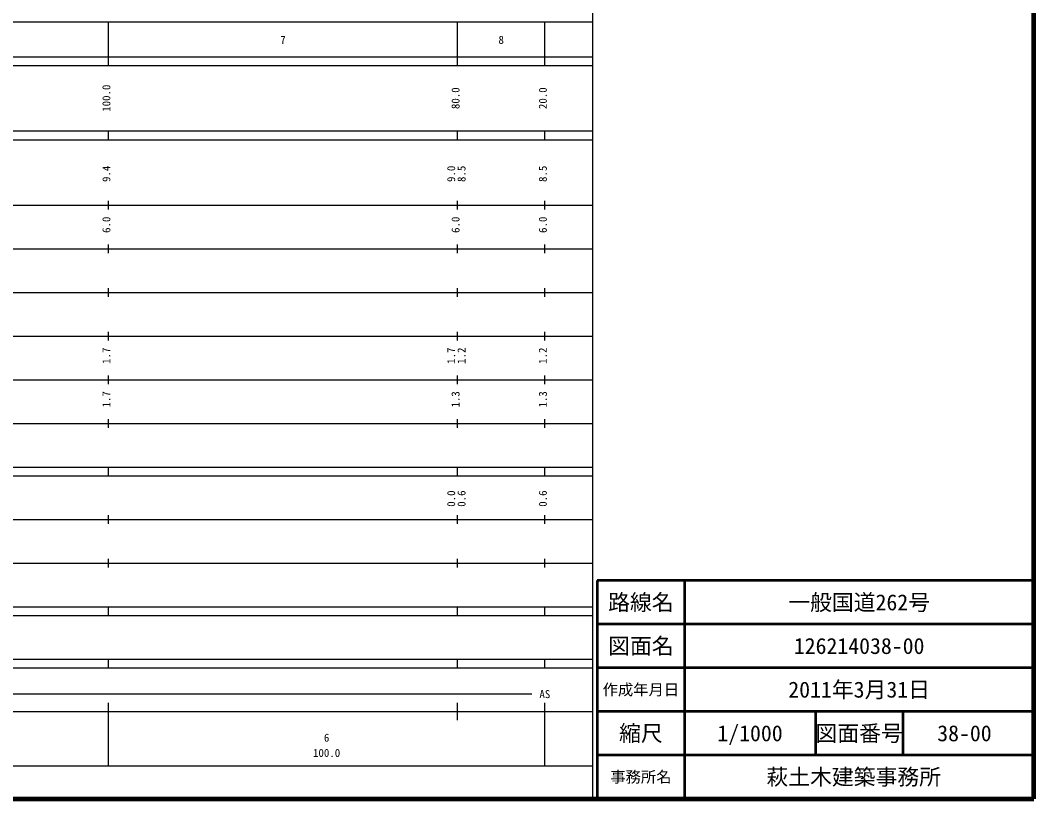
# Model space of a CAD drawing. Units: millimetres on the paper, enlarged 1000 times. Extents: x 40000 to 680000, y 20000 to 380000.
# Drawn here: x 447816 to 680000, y 20000 to 198357 of the extents above; entities that cross this region are included whole.
import ezdxf
from ezdxf.enums import TextEntityAlignment as Align

# ---------------------------------------------------------------- set-up
doc = ezdxf.new("R2010")
doc.units = ezdxf.units.MM
doc.header["$LTSCALE"] = 1000
for name, color, linetype, lineweight in [('M-TTL', 2, 'Continuous', 140), ('M-TTL-BAND', 7, 'Continuous', 25), ('M-TTL-FRAM', 2, 'Continuous', 50), ('M-TTL-LINE', 7, 'Continuous', 50)]:
    doc.layers.add(name, color=color, linetype=linetype, lineweight=lineweight)
doc.layers.add('M-TTL-TXT', color=7, linetype='Continuous')
doc.styles.add('ＭＳ ゴシック', font='')
doc.styles.get('ＭＳ ゴシック').set_extended_font_data('MS Gothic')

msp = doc.modelspace()

# ---------------------------------------------------------------- linework, layer by layer
at = {"layer": 'M-TTL'}
for p, q in [((680000, 20000), (680000, 380000)), ((40000, 20000), (680000, 20000))]:
    msp.add_line(p, q, dxfattribs=at)
at = {"layer": 'M-TTL-BAND'}
for p, q in [((579000, 20000), (579000, 370000)), ((68000, 198000), (579000, 198000)), ((468000, 188000), (468000, 198000)), ((548000, 188000), (548000, 198000)), ((568000, 188000), (568000, 198000)), ((40000, 190000), (579000, 190000)), ((40000, 188000), (579000, 188000)), ((40000, 173000), (579000, 173000)), ((468000, 171000), (468000, 173000)), ((548000, 171000), (548000, 173000)), ((568000, 171000), (568000, 173000)), ((40000, 171000), (579000, 171000)), ((40000, 156000), (579000, 156000)), ((468000, 155000), (468000, 157000)), ((548000, 155000), (548000, 157000)), ((568000, 155000), (568000, 157000)), ((468000, 145000), (468000, 147000)), ((548000, 145000), (548000, 147000)), ((568000, 145000), (568000, 147000)), ((46000, 146000), (579000, 146000)), ((468000, 135000), (468000, 137000)), ((548000, 135000), (548000, 137000)), ((568000, 135000), (568000, 137000)), ((52000, 136000), (579000, 136000)), ((46000, 126000), (579000, 126000)), ((468000, 125000), (468000, 127000)), ((548000, 125000), (548000, 127000)), ((568000, 125000), (568000, 127000)), ((468000, 115000), (468000, 117000)), ((548000, 115000), (548000, 117000)), ((568000, 115000), (568000, 117000)), ((52000, 116000), (579000, 116000)), ((468000, 105000), (468000, 107000)), ((548000, 105000), (548000, 107000)), ((568000, 105000), (568000, 107000)), ((46000, 106000), (579000, 106000)), ((40000, 96000), (579000, 96000)), ((468000, 94000), (468000, 96000)), ((548000, 94000), (548000, 96000)), ((568000, 94000), (568000, 96000)), ((40000, 94000), (579000, 94000)), ((49000, 84000), (579000, 84000)), ((468000, 83000), (468000, 85000)), ((548000, 83000), (548000, 85000)), ((568000, 83000), (568000, 85000)), ((468000, 73000), (468000, 75000)), ((548000, 73000), (548000, 75000)), ((568000, 73000), (568000, 75000)), ((40000, 74000), (579000, 74000)), ((40000, 64000), (579000, 64000)), ((468000, 62000), (468000, 64000)), ((548000, 62000), (548000, 64000)), ((568000, 62000), (568000, 64000)), ((40000, 62000), (579000, 62000)), ((40000, 52000), (579000, 52000)), ((468000, 50000), (468000, 52000)), ((548000, 50000), (548000, 52000)), ((568000, 50000), (568000, 52000)), ((40000, 50000), (579000, 50000)), ((195700, 44000), (565000, 44000)), ((468000, 27500), (468000, 42000)), ((548000, 38000), (548000, 42000)), ((568000, 27500), (568000, 42000)), ((40000, 40000), (579000, 40000)), ((68000, 27500), (579000, 27500))]:
    msp.add_line(p, q, dxfattribs=at)
at = {"layer": 'M-TTL-FRAM'}
for p, q in [((680000, 70000), (580000, 70000)), ((580000, 70000), (580000, 20000))]:
    msp.add_line(p, q, dxfattribs=at)
at = {"layer": 'M-TTL-LINE'}
for p, q in [((600000, 70000), (600000, 20000)), ((680000, 60000), (580000, 60000)), ((680000, 50000), (580000, 50000)), ((680000, 40000), (580000, 40000)), ((630000, 40000), (630000, 30000)), ((650000, 40000), (650000, 30000)), ((680000, 30000), (580000, 30000))]:
    msp.add_line(p, q, dxfattribs=at)

# ---------------------------------------------------------------- texts
at = {"layer": 'M-TTL-BAND', "style": 'ＭＳ ゴシック'}
for s, p in [('7', (508000, 192405)), ('8', (558000, 192405)), ('AS', (568000, 42500)), ('6', (518000, 32523)), ('100.0', (518000, 29033))]:
    msp.add_text(s, height=1833, dxfattribs=at).set_placement(p, align=Align.BOTTOM_CENTER)
for s, p in [('100.0', (469000, 180500)), ('80.0', (549000, 180500)), ('20.0', (569000, 180500)), ('9.4', (469000, 163174)), ('9.0', (548000, 163174)), ('8.5', (550370, 163174)), ('8.5', (569000, 163174)), ('6.0', (469000, 151500)), ('6.0', (549000, 151500)), ('6.0', (569000, 151500)), ('1.7', (469000, 121500)), ('1.7', (548000, 121500)), ('1.2', (550370, 121500)), ('1.2', (569000, 121500)), ('1.7', (469000, 111500)), ('1.3', (549000, 111500)), ('1.3', (569000, 111500)), ('0.0', (548000, 88764)), ('0.6', (550370, 88764)), ('0.6', (569000, 88764))]:
    msp.add_text(s, height=1833, rotation=90, dxfattribs=at).set_placement(p, align=Align.BOTTOM_CENTER)
at = {"layer": 'M-TTL-TXT', "style": 'ＭＳ ゴシック'}
for s, height, p in [('路線名', 3666, (590000, 65000)), ('路線名', 3666, (590000, 65000)), ('一般国道262号', 3666, (640000, 65000)), ('図面名', 3666, (590000, 55000)), ('図面名', 3666, (590000, 55000)), ('126214038-00', 3666, (640000, 55000)), ('作成年月日', 2566, (590000, 45000)), ('作成年月日', 2566, (590000, 45000)), ('2011年3月31日', 3666, (640000, 45000)), ('縮尺', 3666, (590000, 35000)), ('縮尺', 3666, (590000, 35000)), ('図面番号', 3666, (640000, 35000)), ('図面番号', 3666, (640000, 35000)), ('1/1000', 3666, (615000, 35000)), ('38-00', 3666, (664125, 35000)), ('事務所名', 2566, (590000, 25000)), ('事務所名', 2566, (590000, 25000)), ('萩土木建築事務所 ', 3666, (640000, 25000))]:
    msp.add_text(s, height=height, dxfattribs=at).set_placement(p, align=Align.MIDDLE_CENTER)

doc.saveas('drawing.dxf')
